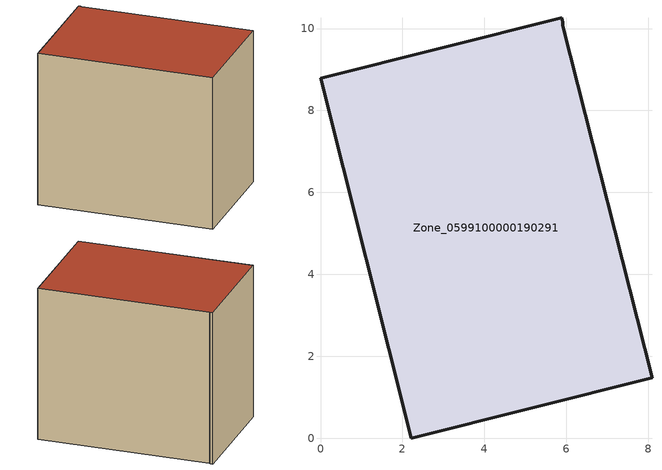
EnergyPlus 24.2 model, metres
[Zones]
Zone_0599100000190291
 floor ground (C_G): 0,8.79 5.89,10.26 5.92,10.15 5.91,10.07 8.09,1.47 2.22,0 z0
 wall outside (C_F): 2.22,0 8.09,1.47 5.91,10.07 5.92,10.15 5.89,10.26 0,8.79 2.22,0 z0:8.09
 roof outside (C_R): 5.91,10.07 5.92,10.15 5.89,10.26 0,8.79 2.22,0 8.09,1.47 z8.09
[BUILDING]
Pand.0599100000190291: North Axis=0; Terrain=City; Loads Convergence Tolerance Value=0.04; Temperature Convergence Tolerance Value=0.4; Solar Distribution=FullExterior; Maximum Number of Warmup Days=25; Minimum Number of Warmup Days=1
[Site:Location]
Rotterdam.The.Hague.AP_ZH_NLD Design_Conditions: Latitude=51.96; Longitude=4.45; Time Zone=1; Elevation=-4.5
[SITE:GROUNDTEMPERATURE:BUILDINGSURFACE]
18, 18, 18, 18, 18, 18, 18, 18, 18, 18, 18, 18
[MATERIAL] Thermal Absorptance=0.9; Solar Absorptance=0.7; Visible Absorptance=0.7
Name | Roughness | Thickness | Conductivity | Density | Specific Heat
G.TC.1965-1974 | MediumSmooth | 0.15 | 0.882353 | 540 | 1210
F.TC.1965-1974 | Rough | 0.3 | 0.697674 | 1920 | 840
R.TC.1965-1974 | MediumRough | 0.2 | 0.232558 | 1500 | 1000
[CONSTRUCTION]
C_G: G.TC.1965-1974
C_F: F.TC.1965-1974
C_R: R.TC.1965-1974
[ZONE]
Zone_0599100000190291: Type=1; Multiplier=1; Ceiling Height=Autocalculate; Volume=Autocalculate; Floor Area=autocalculate; Part of Total Floor Area=Yes
[ZONEINFILTRATION:DESIGNFLOWRATE]
Infil_Zone_0599100000190291: Zone or ZoneList or Space or SpaceList=Zone_0599100000190291; Schedule=AlwaysOn; Design Flow Rate Calculation Method=Flow/Area; Flow Rate per Floor Area=0.003; Constant Term Coefficient=1; Temperature Term Coefficient=0; Velocity Term Coefficient=0; Velocity Squared Term Coefficient=0
[HVACTEMPLATE:ZONE:IDEALLOADSAIRSYSTEM]
Zone_0599100000190291: Maximum Heating Supply Air Temperature=50; Minimum Cooling Supply Air Temperature=13; Maximum Heating Supply Air Humidity Ratio=0.0156; Minimum Cooling Supply Air Humidity Ratio=0.0077; Heating Limit=NoLimit; Cooling Limit=NoLimit; Dehumidification Control Type=ConstantSensibleHeatRatio; Cooling Sensible Heat Ratio=0.7; Dehumidification Setpoint=60; Humidification Control Type=None; Humidification Setpoint=30; Outdoor Air Method=None; Outdoor Air Flow Rate per Person=0.00944; Outdoor Air Flow Rate per Zone Floor Area=0; Outdoor Air Flow Rate per Zone=0; Demand Controlled Ventilation Type=None; Outdoor Air Economizer Type=NoEconomizer; Heat Recovery Type=None; Sensible Heat Recovery Effectiveness=0.7; Latent Heat Recovery Effectiveness=0.65
[ZONECONTROL:THERMOSTAT]
ThermostatControl_Zone_0599100000190291: Zone or ZoneList=Zone_0599100000190291; Control Type Schedule=DualSetpointControlType; Control 1=Thermostat_Zone_0599100000190291; Temperature Difference Between Cutout And Setpoint=0
[THERMOSTATSETPOINT:DUALSETPOINT]
Thermostat_Zone_0599100000190291: Heating Setpoint Temperature Schedule=HeatingSetpoint_Zone_0599100000190291; Cooling Setpoint Temperature Schedule=CoolingSetpoint_Zone_0599100000190291
[SCHEDULE:COMPACT]
HeatingSetpoint_Zone_0599100000190291: Through: 12/31, For: AllDays, Until: 24:00, 21
CoolingSetpoint_Zone_0599100000190291: Through: 12/31, For: AllDays, Until: 24:00, 24
DualSetpointControlType: Through: 12/31, For: AllDays, Until: 24:00, 4
AlwaysOn: Through: 12/31, For: AllDays, Until: 24:00, 1
